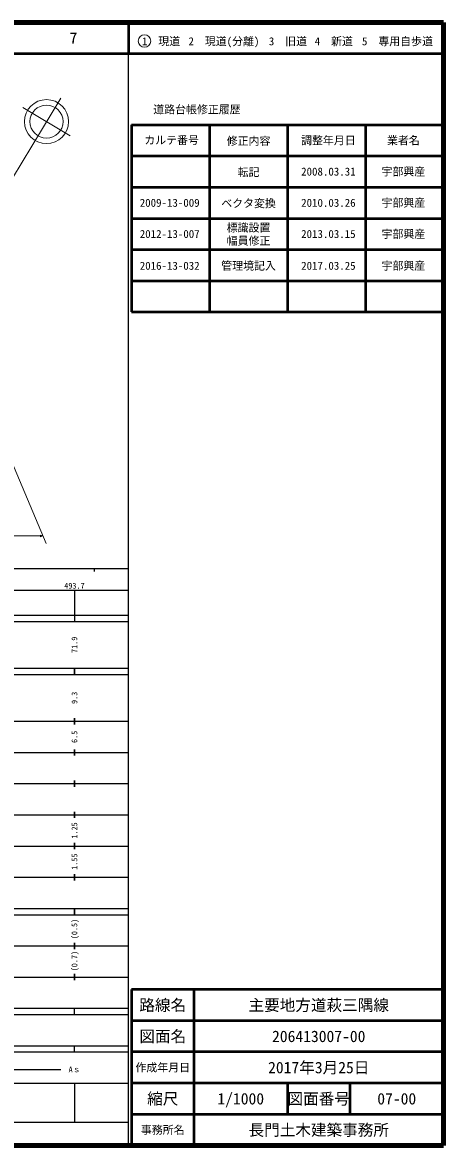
# Model space of a CAD drawing. Units: millimetres, scale not verified. Extents: x 40000 to 680000, y 20000 to 380000.
# Drawn here: x 545038 to 680000, y 20000 to 380000 of the extents above; entities that cross this region are included whole.
import ezdxf
from ezdxf.enums import TextEntityAlignment as Align

# ---------------------------------------------------------------- set-up
doc = ezdxf.new("R2010")
doc.units = ezdxf.units.MM
doc.header["$LTSCALE"] = 1000
for name, color, linetype, lineweight in [('M-BGD', 7, 'Continuous', 13), ('M-STR-HTXT', 7, 'Continuous', 13), ('M-TTL', 2, 'Continuous', 140), ('M-TTL-BAND', 7, 'Continuous', 25), ('M-TTL-FRAM', 2, 'Continuous', 50), ('M-TTL-LINE', 7, 'Continuous', 50), ('M-TTL-TXT', 7, 'Continuous', 13)]:
    doc.layers.add(name, color=color, linetype=linetype, lineweight=lineweight)
doc.styles.add('ＭＳ ゴシック', font='')
doc.styles.get('ＭＳ ゴシック').set_extended_font_data('MS Gothic')

msp = doc.modelspace()

# ---------------------------------------------------------------- linework, layer by layer
at = {"layer": 'M-BGD'}
for p, q in [((557294, 355774), (541816, 330076)), ((560300, 343664), (545183, 352768)), ((552583, 213031), (509641, 315007))]:
    msp.add_line(p, q, dxfattribs=at)
for radius in [7059, 5294]:
    msp.add_circle((552742, 348216), radius, dxfattribs=at)
at = {"layer": 'M-STR-HTXT'}
for q in [(91590, 215587), (550689, 215641), (550689, 215141)]:
    msp.add_line((551589, 215390), q, dxfattribs=at)
at = {"layer": 'M-TTL'}
for p, q in [((680000, 380000), (40000, 380000)), ((680000, 20000), (680000, 380000)), ((40000, 20000), (680000, 20000))]:
    msp.add_line(p, q, dxfattribs=at)
at = {"layer": 'M-TTL-BAND'}
for p, q in [((579000, 20000), (579000, 370000)), ((40000, 205000), (579000, 205000)), ((568000, 205000), (568000, 204000)), ((68000, 198000), (579000, 198000)), ((561700, 198000), (561700, 188000)), ((561700, 198000), (561700, 188000)), ((40000, 190000), (579000, 190000)), ((40000, 188000), (579000, 188000)), ((40000, 173000), (579000, 173000)), ((561700, 173000), (561700, 171000)), ((561700, 171000), (561700, 173000)), ((40000, 171000), (579000, 171000)), ((40000, 156000), (579000, 156000)), ((561700, 157000), (561700, 155000)), ((561700, 155000), (561700, 157000)), ((46000, 146000), (579000, 146000)), ((561700, 147000), (561700, 145000)), ((561700, 145000), (561700, 147000)), ((561700, 137000), (561700, 135000)), ((561700, 135000), (561700, 137000)), ((52000, 136000), (579000, 136000)), ((46000, 126000), (579000, 126000)), ((561700, 127000), (561700, 125000)), ((561700, 125000), (561700, 127000)), ((52000, 116000), (579000, 116000)), ((561700, 117000), (561700, 115000)), ((561700, 115000), (561700, 117000)), ((46000, 106000), (579000, 106000)), ((561700, 107000), (561700, 105000)), ((561700, 105000), (561700, 107000)), ((40000, 96000), (579000, 96000)), ((40000, 94000), (579000, 94000)), ((561700, 96000), (561700, 94000)), ((561700, 94000), (561700, 96000)), ((49000, 84000), (579000, 84000)), ((561700, 85000), (561700, 83000)), ((561700, 83000), (561700, 85000)), ((40000, 74000), (579000, 74000)), ((561700, 75000), (561700, 73000)), ((561700, 73000), (561700, 75000)), ((40000, 64000), (579000, 64000)), ((40000, 62000), (579000, 62000)), ((561700, 62000), (561700, 64000)), ((40000, 52000), (579000, 52000)), ((561700, 50000), (561700, 52000)), ((40000, 50000), (579000, 50000)), ((326341, 44406), (557320, 44406)), ((40000, 40000), (579000, 40000)), ((561700, 40000), (561700, 27500)), ((68000, 27500), (579000, 27500))]:
    msp.add_line(p, q, dxfattribs=at)
at = {"layer": 'M-TTL-FRAM'}
for p, q in [((580000, 347197), (580000, 287197)), ((580000, 347197), (680000, 347197)), ((580000, 287197), (680000, 287197)), ((680000, 70000), (580000, 70000)), ((580000, 70000), (580000, 20000))]:
    msp.add_line(p, q, dxfattribs=at)
at = {"layer": 'M-TTL-LINE'}
for p, q in [((579000, 380000), (579000, 370000)), ((40000, 370000), (680000, 370000)), ((605000, 347197), (605000, 287197)), ((630000, 347197), (630000, 287197)), ((655000, 347197), (655000, 287197)), ((580000, 337197), (680000, 337197)), ((580000, 327197), (680000, 327197)), ((580000, 317197), (680000, 317197)), ((580000, 307197), (680000, 307197)), ((580000, 297197), (680000, 297197)), ((600000, 70000), (600000, 20000)), ((680000, 60000), (580000, 60000)), ((680000, 50000), (580000, 50000)), ((680000, 40000), (580000, 40000)), ((630000, 40000), (630000, 30000)), ((650000, 40000), (650000, 30000)), ((680000, 30000), (580000, 30000))]:
    msp.add_line(p, q, dxfattribs=at)
at = {"layer": 'M-TTL-TXT'}
msp.add_circle((584147, 374034), 2000, dxfattribs=at)

# ---------------------------------------------------------------- texts
at = {"layer": 'M-TTL-BAND', "style": 'ＭＳ ゴシック'}
for s, p in [('493.7', (561700, 199445)), ('Aｓ', (561757, 44406))]:
    msp.add_text(s, height=1833, dxfattribs=at).set_placement(p, align=Align.MIDDLE_CENTER)
for s, p in [('71.9', (561700, 180500)), ('9.3', (561700, 163500)), ('6.5', (561700, 151000)), ('1.25', (561700, 121000)), ('1.55', (561700, 111000)), ('(0.5)', (561700, 89405)), ('(0.7)', (561700, 79118))]:
    msp.add_text(s, height=1833, rotation=90, dxfattribs=at).set_placement(p, align=Align.MIDDLE_CENTER)
at = {"layer": 'M-TTL-TXT', "style": 'ＭＳ ゴシック'}
for s, height, p in [('7', 3666, (561372, 375000)), ('1\u3000現道', 2566, (589448, 373958)), ('2\u3000現道(分離)', 2566, (609619, 373958)), ('3\u3000旧道', 2566, (630121, 373958)), ('4\u3000新道', 2566, (644824, 373958)), ('5\u3000専用自歩道', 2566, (665228, 373958)), ('道路台帳修正履歴', 2566, (600968, 352113)), ('カルテ番号', 2566, (592839, 342277)), ('修正内容', 2566, (617509, 342023)), ('調整年月日', 2566, (643089, 342197)), ('業者名', 2566, (667134, 342197)), ('転記', 2566, (617509, 332023)), ('2008.03.31', 2566, (643089, 332197)), ('宇部興産', 2566, (667134, 332197)), ('2009-13-009', 2566, (592232, 322197)), ('ベクタ変換', 2566, (617509, 322023)), ('2010.03.26', 2566, (643089, 322197)), ('宇部興産', 2566, (667134, 322197)), ('2012-13-007', 2566, (592232, 312197)), ('標識設置', 2566, (617509, 314221)), ('2013.03.15', 2566, (643089, 312197)), ('宇部興産', 2566, (667134, 312197)), ('幅員修正', 2566, (617509, 310010)), ('2016-13-032', 2566, (592232, 302014)), ('管理境記入', 2566, (617509, 302014)), ('2017.03.25', 2566, (643089, 302014)), ('宇部興産', 2566, (667134, 302014)), ('路線名', 3666, (590000, 65000)), ('主要地方道萩三隅線', 3666, (640000, 65000)), ('図面名', 3666, (590000, 55000)), ('206413007-00', 3666, (640000, 55000)), ('2017年3月25日', 3666, (640000, 45000)), ('作成年月日', 2566, (590000, 45000)), ('縮尺', 3666, (590000, 35000)), ('1/1000', 3666, (615000, 35000)), ('図面番号', 3666, (640000, 35000)), ('07-00', 3666, (665000, 35000)), ('事務所名', 2566, (590000, 25000)), ('長門土木建築事務所', 3666, (640000, 25000))]:
    msp.add_text(s, height=height, dxfattribs=at).set_placement(p, align=Align.MIDDLE_CENTER)

doc.saveas('drawing.dxf')
